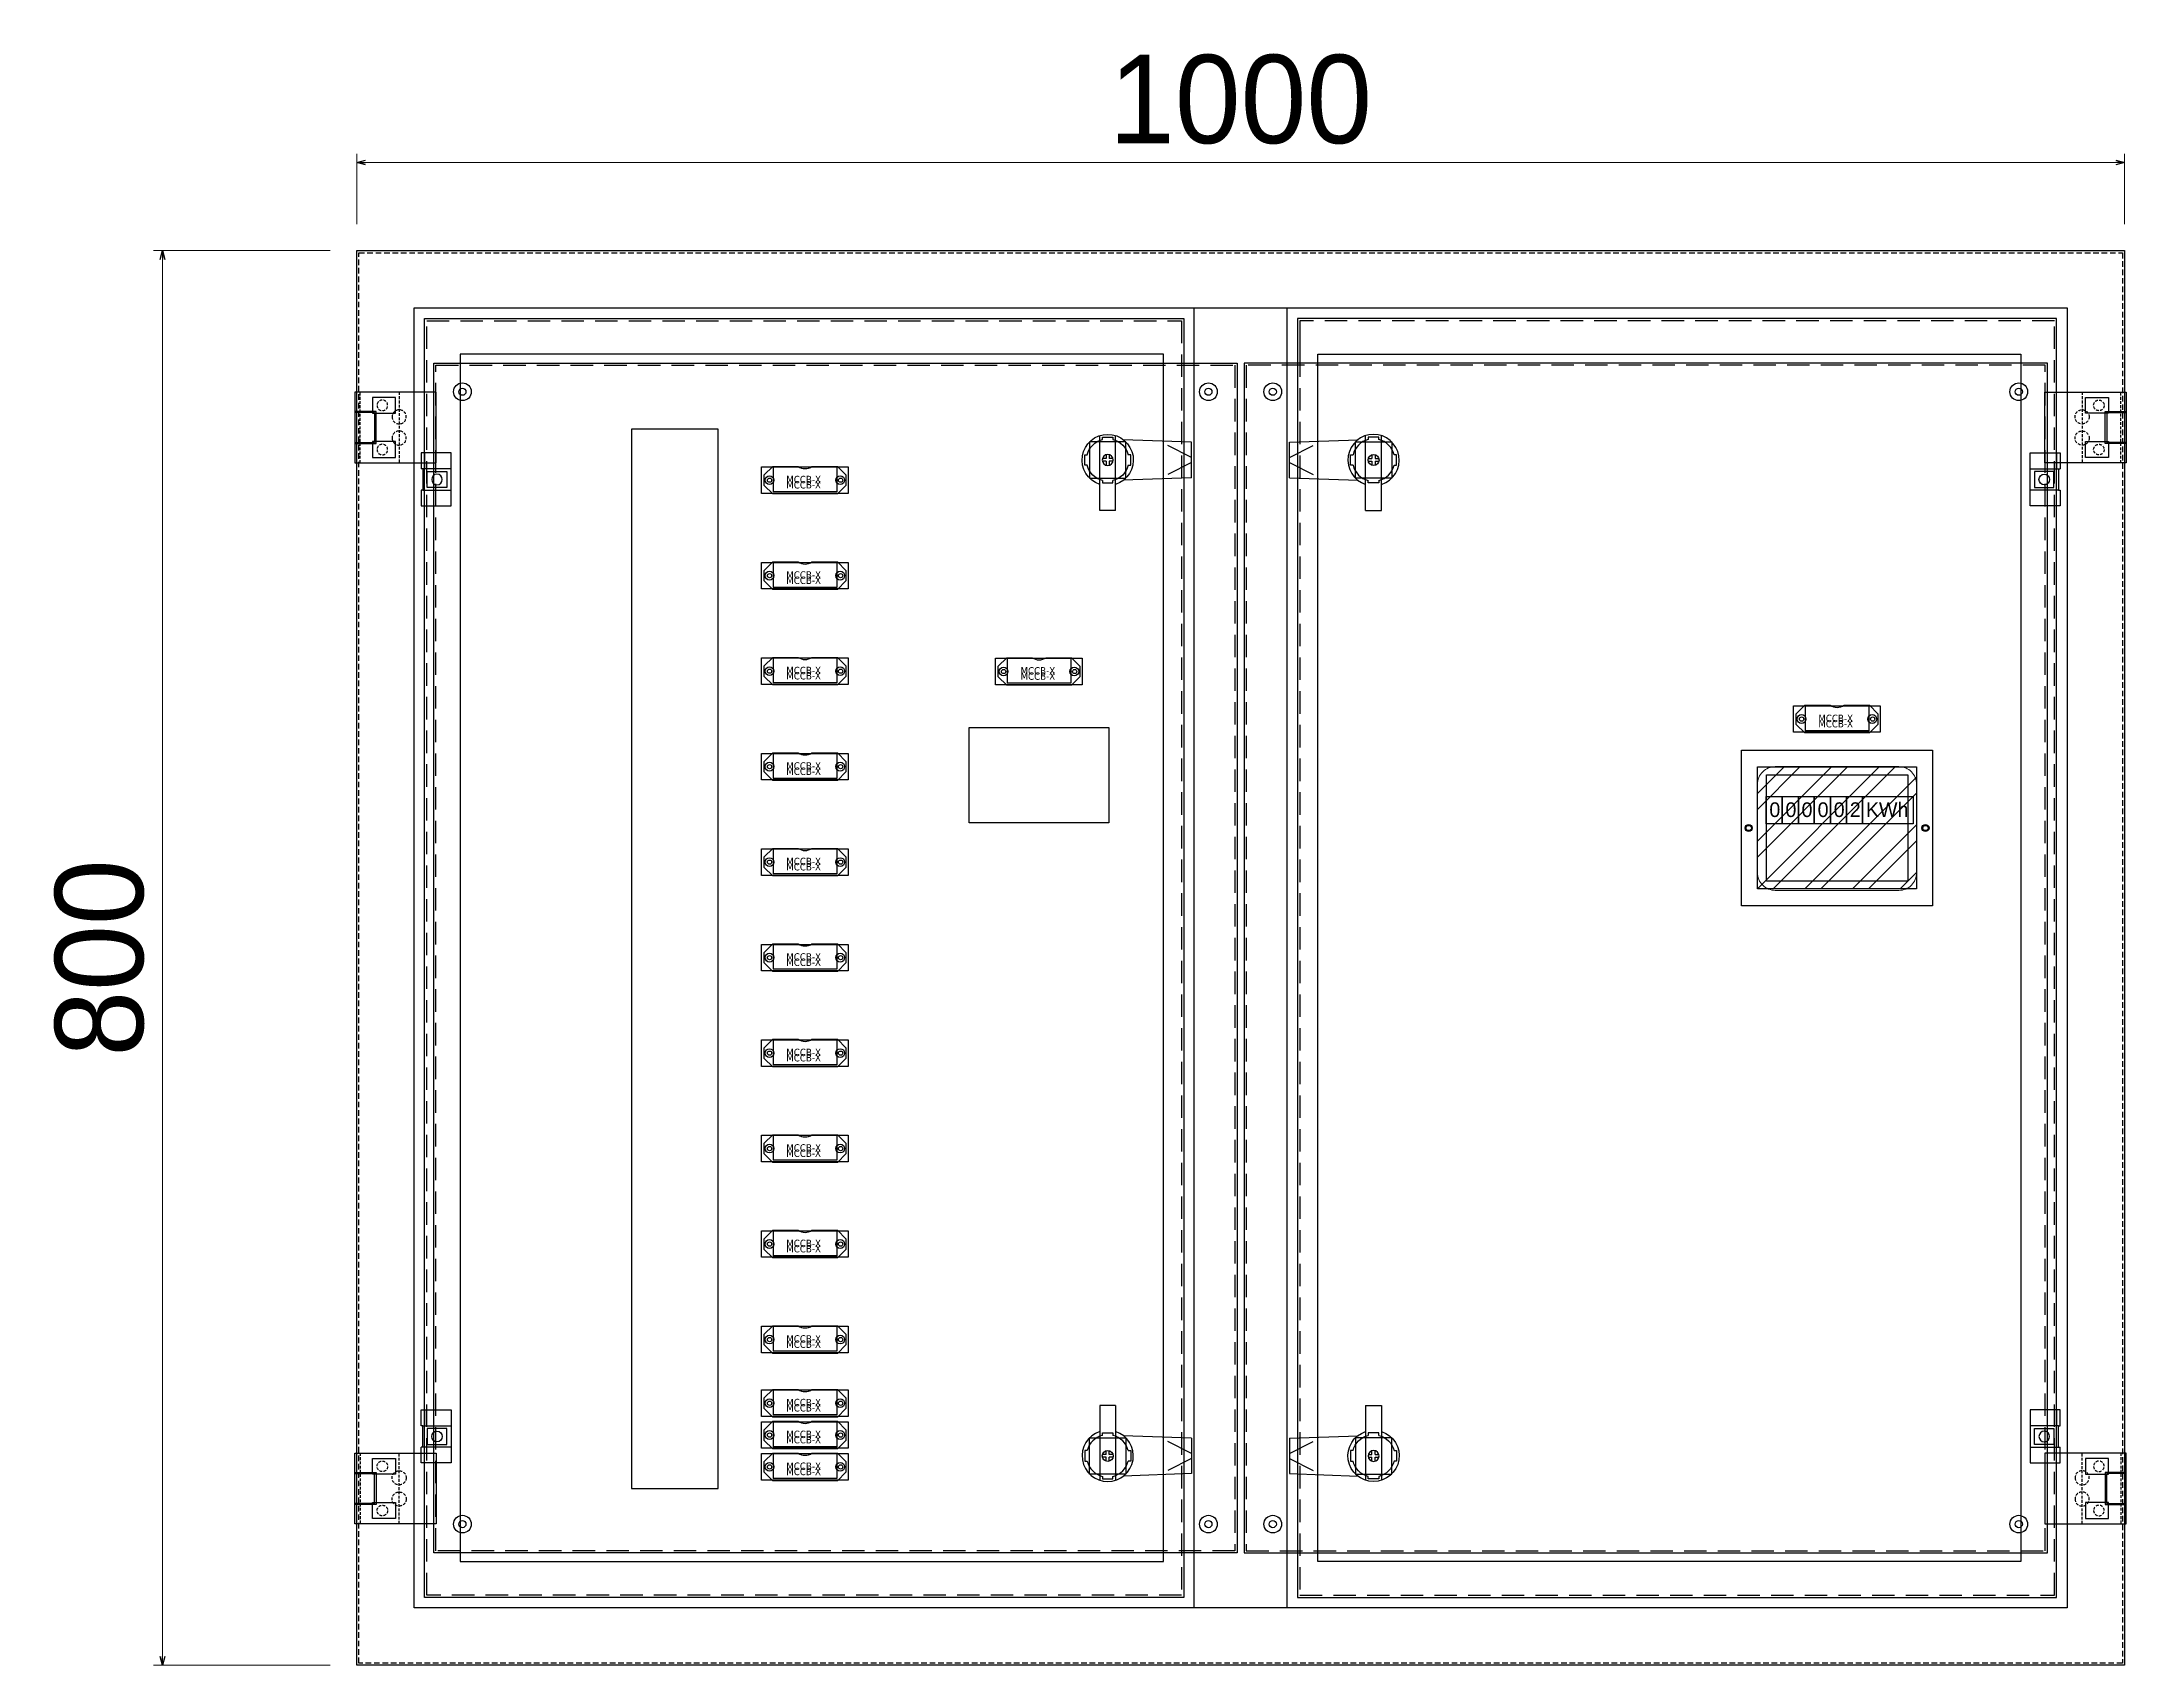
# Model space of a CAD drawing. Header units: millimetres. Extents: x 0 to 4227, y 0 to 2989.
# Drawn here: x 1280 to 2459, y 950 to 1868 of the extents above; entities that cross this region are included whole.
import ezdxf
from ezdxf.enums import TextEntityAlignment as Align

# ---------------------------------------------------------------- set-up
doc = ezdxf.new("R2010")
doc.units = ezdxf.units.MM
doc.linetypes.add('HIDDEN2', pattern=[4.7625, 3.175, -1.5875])
doc.linetypes.add('HIDDENX2', pattern=[19.05, 12.7, -6.35])
for name, color, linetype in [('ASHADE', 7, 'Continuous'), ('DIM', 253, 'Continuous'), ('HEATER', 1, 'Continuous'), ('INSIDE', 6, 'Continuous'), ('KICHTHUOC', 8, 'Continuous'), ('Text', 4, 'Continuous'), ('THIET BI', 2, 'Continuous')]:
    doc.layers.add(name, color=color, linetype=linetype)
doc.layers.add('THAY', color=9, linetype='Continuous', lineweight=13)
doc.styles.add('Tahoma (Input Text)', font='tahoma.ttf')
doc.styles.add('VNT', font='vnt.shx', dxfattribs={"height": 3})
doc.dimstyles.new('CNC', dxfattribs={"dimtxt": 50, "dimasz": 5, "dimexe": 5, "dimexo": 15, "dimgap": 10, "dimtad": 1, "dimdec": 0, "dimtxsty": 'Standard', "dimblk": 'OPEN30', "dimcen": 10, "dimclrd": 5, "dimclre": 5, "dimclrt": 3, "dimazin": 3, "dimtfac": 1, "dimtdec": 0, "dimtmove": 0, "dimatfit": 3, "dimldrblk": 'ARCHTICK', "dimlwd": 9, "dimlwe": 9})

# ---------------------------------------------------------------- blocks, each defined once
blk = doc.blocks.new('*D9')
at = {"color": 0, "linetype": 'ByBlock', "lineweight": -2}
for p, q in [((1346.9, 1745.2), (1348.2, 1750.2)), ((1348.2, 1750.2), (1349.6, 1745.2)), ((1348.2, 1750.2), (1348.2, 1745.2)), ((1348.2, 950.2), (1346.9, 955.2)), ((1349.6, 955.2), (1348.2, 950.2)), ((1348.2, 950.2), (1348.2, 955.2))]:
    blk.add_line(p, q, dxfattribs=at)
at = {"layer": 'Defpoints', "color": 0, "transparency": 16777216}
for p in [(1458.1, 1750.2), (1348.2, 950.2), (1458.1, 950.2)]:
    blk.add_point(p, dxfattribs=at)
at = {"layer": 'DIM', "color": 5, "lineweight": 9, "transparency": 16777216}
for p, q in [((1443.1, 1750.2), (1343.2, 1750.2)), ((1348.2, 1745.2), (1348.2, 955.2)), ((1443.1, 950.2), (1343.2, 950.2))]:
    blk.add_line(p, q, dxfattribs=at)
at = {"layer": 'DIM', "color": 3, "transparency": 16777216, "insert": (1312.7, 1350.2), "char_height": 50, "attachment_point": 5, "rotation": 90}
blk.add_mtext('800', dxfattribs=at)
blk = doc.blocks.new('_ArchTick')
at = {"color": 0, "const_width": 0.15}
blk.add_lwpolyline([(-0.5, -0.5), (0.5, 0.5)], dxfattribs=at)
blk = doc.blocks.new('_Open30')
at = {"color": 0, "linetype": 'ByBlock', "lineweight": -2}
for p, q in [((-1, 0.27), (0, 0)), ((0, 0), (-1, -0.27)), ((0, 0), (-1, 0))]:
    blk.add_line(p, q, dxfattribs=at)
blk = doc.blocks.new('*D10')
at = {"color": 0, "linetype": 'ByBlock', "lineweight": -2}
for p, q in [((1458.1, 1800), (1463.1, 1801.4)), ((1463.1, 1798.7), (1458.1, 1800)), ((1458.1, 1800), (1463.1, 1800)), ((2453.1, 1801.4), (2458.1, 1800)), ((2458.1, 1800), (2453.1, 1798.7)), ((2458.1, 1800), (2453.1, 1800))]:
    blk.add_line(p, q, dxfattribs=at)
at = {"layer": 'Defpoints', "color": 0, "transparency": 16777216}
for p in [(2458.1, 1800), (1458.1, 1750.2), (2458.1, 1750.2)]:
    blk.add_point(p, dxfattribs=at)
at = {"layer": 'DIM', "color": 5, "lineweight": 9, "transparency": 16777216}
for p, q in [((1458.1, 1765.2), (1458.1, 1805)), ((2458.1, 1765.2), (2458.1, 1805)), ((1463.1, 1800), (2453.1, 1800))]:
    blk.add_line(p, q, dxfattribs=at)
at = {"layer": 'DIM', "color": 3, "transparency": 16777216, "insert": (1958.1, 1835.6), "char_height": 50, "attachment_point": 5}
blk.add_mtext('1000', dxfattribs=at)
blk = doc.blocks.new('HL044-1.3-C')
at = {"color": 1, "linetype": 'HIDDEN2', "ltscale": 0.5}
for p, q in [((-25, 40), (-25, 0)), ((-3, 0), (-3, 40))]:
    blk.add_line(p, q, dxfattribs=at)
at = {"color": 1}
for p, q in [((-12, 29), (0, 29)), ((-12, 11), (-12, 29)), ((-11, 28.5), (0, 28.5)), ((-11, 28.5), (-11, 11.5)), ((0, 11), (-12, 11)), ((0, 11.5), (-11, 11.5))]:
    blk.add_line(p, q, dxfattribs=at)
blk.add_lwpolyline([(-46, 40), (0, 40), (0, 0), (-46, 0)], close=True, dxfattribs=at)
at = {"color": 1, "linetype": 'HIDDEN2', "ltscale": 0.5}
for centre, radius in [((-15.5, 32.5), 3), ((-25, 26), 4), ((-25, 14), 4), ((-15.5, 7.5), 3)]:
    blk.add_circle(centre, radius, dxfattribs=at)
blk = doc.blocks.new('hvnhgjghj')
at = {"layer": 'KICHTHUOC', "color": 95}
for p, q in [((-8611.8, 37566.3), (-8603.8, 37574.3)), ((-8611.8, 37556.3), (-8611.8, 37566.3)), ((-8603.8, 37574.3), (-8579.8, 37574.3)), ((-8603.3, 37574.3), (-8603.3, 37550.3)), ((-8566.8, 37574.3), (-8542.8, 37574.3)), ((-8543.3, 37574.3), (-8543.3, 37550.3)), ((-8542.8, 37574.3), (-8534.8, 37566.3)), ((-8534.8, 37566.3), (-8534.8, 37556.3)), ((-8611.8, 37556.3), (-8603.8, 37548.3)), ((-8542.8, 37548.3), (-8603.8, 37548.3)), ((-8543.3, 37550.3), (-8603.3, 37550.3)), ((-8542.8, 37548.3), (-8534.8, 37556.3))]:
    blk.add_line(p, q, dxfattribs=at)
for centre in [(-8606.8, 37561.3), (-8539.8, 37561.3)]:
    blk.add_circle(centre, 2, dxfattribs=at)
blk.add_arc((-8573.3, 37583.9), 11.6, 235.7945, 304.2055, dxfattribs=at)
blk = doc.blocks.new('A$C39866699')
h = blk.add_hatch()
h.set_pattern_fill('ANSI32', color=6, scale=2, style=0)
h.set_pattern_definition([(45, (-81823.462, -46826.472), (-13.470384, 13.470384), []), (45, (-81814.482, -46826.472), (-13.470384, 13.470384), [])])
h.paths.add_polyline_path([(99, 9.5), (99, 78.5), (9, 78.5), (9, 9.5)])
at = {"color": 6}
for points in [[(0, 88), (108, 88), (108, 0), (0, 0)], [(9, 78.5), (99, 78.5), (99, 9.5), (9, 9.5)]]:
    blk.add_lwpolyline(points, close=True, dxfattribs=at)
for centre in [(4, 44), (104, 44)]:
    blk.add_circle(centre, 1.5, dxfattribs=at)
blk = doc.blocks.new('A$C3E80314B')
at = {"color": 7}
blk.add_lwpolyline([(0, 15), (49, 15), (49, 0), (0, 0)], close=True, dxfattribs=at)
at = {"color": 2}
for centre in [(4.5, 7.5), (44.5, 7.5)]:
    blk.add_circle(centre, 2.5, dxfattribs=at)
blk = doc.blocks.new('HL003-2-2')
at = {"color": 1}
for p, q in [((15, 21), (15, 12)), ((16, 12), (17, 12)), ((15, -9), (15, 0)), ((16, 0), (17, 0))]:
    blk.add_line(p, q, dxfattribs=at)
blk.add_lwpolyline([(17, 0), (17, -9), (0, -9), (0, 21), (17, 21), (17, 12)], dxfattribs=at)
blk.add_lwpolyline([(0, 12), (16, 12), (16, 0), (0, 0)], close=True, dxfattribs=at)
blk.add_circle((8, 6), 3, dxfattribs=at)
blk = doc.blocks.new('SDGFGHGHG')
at = {"layer": 'HEATER'}
for p, q in [((860892.9, 570780.5), (860931.6, 570782)), ((860892.9, 570760.5), (860892.9, 570780.5)), ((860892.9, 570771.9), (860906.3, 570778.7)), ((860935.9, 570742), (860935.9, 570784.3)), ((860944.9, 570742), (860944.9, 570784.3)), ((860892.9, 570769.1), (860906.3, 570762.4)), ((860937.5, 570771.3), (860939.5, 570771.3)), ((860937.5, 570769.8), (860939.5, 570769.8)), ((860939.5, 570773.5), (860939.5, 570771.3)), ((860939.5, 570769.8), (860939.5, 570767.6)), ((860941.3, 570773.5), (860941.3, 570771.3)), ((860941.3, 570771.3), (860943.4, 570771.3)), ((860941.3, 570769.8), (860941.3, 570767.6)), ((860941.3, 570769.8), (860943.4, 570769.8)), ((860892.9, 570760.5), (860931.6, 570759.1)), ((860935.9, 570742), (860944.9, 570742))]:
    blk.add_line(p, q, dxfattribs=at)
blk.add_circle((860940.4, 570770.5), 3.08, dxfattribs=at)
blk.add_arc((860940.4, 570770.5), 14.5, 288.08, 251.92, dxfattribs=at)
blk = doc.blocks.new('SĐFHGGH')
at = {"layer": 'HEATER'}
for points in [[(860943.4, 570717), (860943.4, 570718.4), (860937.4, 570718.4), (860937.4, 570717)], [(860928.8, 570702.4), (860927.4, 570702.4), (860927.4, 570708.4), (860928.8, 570708.4)], [(860952.1, 570702.4), (860953.4, 570702.4), (860953.4, 570708.4), (860952.1, 570708.4)], [(860943.4, 570693.8), (860943.4, 570692.4), (860937.4, 570692.4), (860937.4, 570693.8)]]:
    blk.add_lwpolyline(points, dxfattribs=at)
for start, end in [(104.4775, 165.5225), (14.4775, 75.5225), (194.4775, 255.5225), (284.4775, 345.5225)]:
    blk.add_arc((860940.4, 570705.4), 12, start, end, dxfattribs=at)
blk = doc.blocks.new('MS722')
for name, p in [('SDGFGHGHG', (-860940.4, -570770.5)), ('SĐFHGGH', (-860940.4, -570705.4))]:
    blk.add_blockref(name, p)

msp = doc.modelspace()

# ---------------------------------------------------------------- linework, layer by layer
at = {"ltscale": 3}
msp.add_line((1991.5, 1710.6), (1991.5, 1690.1), dxfattribs=at)
at = {"color": 7}
for points in [[(1458.1, 1750.2), (2458.1, 1750.2), (2458.1, 950.2), (1458.1, 950.2)], [(1490.5, 1717.8), (2425.7, 1717.8), (2425.7, 982.6), (1490.5, 982.6)]]:
    msp.add_lwpolyline(points, close=True, dxfattribs=at)
at = {"color": 7, "linetype": 'HIDDEN2'}
msp.add_lwpolyline([(1459.3, 1749), (2456.9, 1749), (2456.9, 951.4), (1459.3, 951.4)], close=True, dxfattribs=at)
at = {"color": 6}
for points in [[(1496.5, 1711.8), (1925.9, 1711.8), (1925.9, 988.6), (1496.5, 988.6)], [(2419.7, 1711.8), (1990.3, 1711.8), (1990.3, 988.6), (2419.7, 988.6)]]:
    msp.add_lwpolyline(points, close=True, dxfattribs=at)
at = {"color": 6, "linetype": 'HIDDENX2'}
for points in [[(1497.7, 1710.6), (1924.7, 1710.6), (1924.7, 989.8), (1497.7, 989.8)], [(2418.5, 1710.6), (1991.5, 1710.6), (1991.5, 989.8), (2418.5, 989.8)]]:
    msp.add_lwpolyline(points, close=True, dxfattribs=at)
at = {"ltscale": 3}
msp.add_lwpolyline([(1931.9, 1717.8), (1984.3, 1717.8), (1984.3, 982.6), (1931.9, 982.6)], close=True, dxfattribs=at)
at = {"color": 1}
for points in [[(1501.7, 1686.6), (1956.1, 1686.6), (1956.1, 1013.8), (1501.7, 1013.8)], [(2414.5, 1686.6), (1960.1, 1686.6), (1960.1, 1013.8), (2414.5, 1013.8)]]:
    msp.add_lwpolyline(points, close=True, dxfattribs=at)
at = {"color": 3, "ltscale": 3}
for points in [[(1914.4, 1691.6), (1516.7, 1691.6), (1516.7, 1008.8), (1914.4, 1008.8)], [(2001.8, 1691.6), (2399.5, 1691.6), (2399.5, 1008.8), (2001.8, 1008.8)]]:
    msp.add_lwpolyline(points, close=True, dxfattribs=at)
at = {"color": 1, "linetype": 'HIDDENX2'}
for points in [[(1502.9, 1685.4), (1954.9, 1685.4), (1954.9, 1015), (1502.9, 1015)], [(2413.3, 1685.4), (1961.3, 1685.4), (1961.3, 1015), (2413.3, 1015)]]:
    msp.add_lwpolyline(points, close=True, dxfattribs=at)
at = {"color": 2}
for points in [[(1480.1, 1667.2), (1467.1, 1667.2), (1467.1, 1658.2), (1480.1, 1658.2)], [(2436.1, 1667.2), (2449.1, 1667.2), (2449.1, 1658.2), (2436.1, 1658.2)], [(1480.1, 1642.2), (1467.1, 1642.2), (1467.1, 1633.2), (1480.1, 1633.2)], [(2436.1, 1642.2), (2449.1, 1642.2), (2449.1, 1633.2), (2436.1, 1633.2)], [(2255.5, 1453.7), (2335.5, 1453.7), (2335.5, 1393.7), (2255.5, 1393.7)], [(1480.1, 1058.2), (1467.1, 1058.2), (1467.1, 1067.2), (1480.1, 1067.2)], [(2436.1, 1058.2), (2449.1, 1058.2), (2449.1, 1067.2), (2436.1, 1067.2)], [(1480.1, 1033.2), (1467.1, 1033.2), (1467.1, 1042.2), (1480.1, 1042.2)], [(2436.1, 1033.2), (2449.1, 1033.2), (2449.1, 1042.2), (2436.1, 1042.2)]]:
    msp.add_lwpolyline(points, close=True, dxfattribs=at)
at = {"color": 2, "linetype": 'Continuous', "ltscale": 0.5}
msp.add_lwpolyline([(1662.6, 1649.2), (1613.6, 1649.2), (1613.6, 1050.2), (1662.6, 1050.2)], close=True, dxfattribs=at)
at = {"color": 2, "ltscale": 3}
for points in [[(1893.2, 1642), (1872.7, 1642), (1872.7, 1621.5), (1893.2, 1621.5)], [(2023.1, 1642), (2043.6, 1642), (2043.6, 1621.5), (2023.1, 1621.5)], [(1893.2, 1058.3), (1872.7, 1058.3), (1872.7, 1078.8), (1893.2, 1078.8)], [(2023.1, 1058.3), (2043.6, 1058.3), (2043.6, 1078.8), (2023.1, 1078.8)]]:
    msp.add_lwpolyline(points, close=True, dxfattribs=at)
for points in [[(1498, 1625.3), (1509, 1625.3), (1509, 1616.3), (1498, 1616.3)], [(2418.2, 1625.3), (2407.2, 1625.3), (2407.2, 1616.3), (2418.2, 1616.3)], [(1498, 1075.1), (1509, 1075.1), (1509, 1084.1), (1498, 1084.1)], [(2418.2, 1075.1), (2407.2, 1075.1), (2407.2, 1084.1), (2418.2, 1084.1)]]:
    msp.add_lwpolyline(points, close=True)
for centre, radius in [((1517.9, 1670.4), 5), ((1939.9, 1670.4), 5), ((1976.3, 1670.4), 5), ((2398.3, 1670.4), 5), ((1517.9, 1670.4), 2), ((1939.9, 1670.4), 2), ((1976.3, 1670.4), 2), ((2398.3, 1670.4), 2), ((1517.9, 1030), 5), ((1517.9, 1030), 2), ((1939.9, 1030), 5), ((1939.9, 1030), 2), ((1976.3, 1030), 5), ((1976.3, 1030), 2), ((2398.3, 1030), 5), ((2398.3, 1030), 2)]:
    msp.add_circle(centre, radius, dxfattribs=at)
at = {"color": 2}
for centre in [(2245.5, 1423.7), (2345.5, 1423.7)]:
    msp.add_circle(centre, 2, dxfattribs=at)
at = {"layer": 'ASHADE'}
for points in [[(2255.4, 1441.5), (2264.5, 1441.5), (2264.5, 1426.1), (2255.4, 1426.1)], [(2264.5, 1441.5), (2273.6, 1441.5), (2273.6, 1426.1), (2264.5, 1426.1)], [(2273.6, 1441.5), (2282.6, 1441.5), (2282.6, 1426.1), (2273.6, 1426.1)], [(2282.6, 1441.5), (2291.7, 1441.5), (2291.7, 1426.1), (2282.6, 1426.1)], [(2291.7, 1441.5), (2300.8, 1441.5), (2300.8, 1426.1), (2291.7, 1426.1)], [(2300.8, 1441.5), (2309.9, 1441.5), (2309.9, 1426.1), (2300.8, 1426.1)], [(2309.9, 1441.5), (2338.5, 1441.5), (2338.5, 1426.1), (2309.9, 1426.1)]]:
    msp.add_lwpolyline(points, close=True, dxfattribs=at)
at = {"layer": 'THAY'}
msp.add_lwpolyline([(2260.5, 1388.4), (2330.5, 1388.4, 0.414214), (2340.5, 1398.4), (2340.5, 1448.4, 0.414214), (2330.5, 1458.4), (2260.5, 1458.4, 0.414214), (2250.5, 1448.4), (2250.5, 1398.4, 0.414214)], format="xyb", close=True, dxfattribs=at)
at = {"layer": 'THIET BI', "linetype": 'Continuous', "ltscale": 0.5}
msp.add_lwpolyline([(1804.6, 1426.6), (1804.6, 1480.6), (1883.6, 1480.6), (1883.6, 1426.6)], close=True, dxfattribs=at)

# ---------------------------------------------------------------- block references
at = {"color": 7, "xscale": -1}
for name, p in [('HL044-1.3-C', (1457.1, 1630.2)), ('MS722', (1882.9, 1631.8))]:
    msp.add_blockref(name, p, dxfattribs=at)
at = {"color": 7}
for name, p in [('HL044-1.3-C', (2459.1, 1630.2)), ('MS722', (2033.3, 1631.8)), ('A$C3E80314B', (1687.1, 1612.9)), ('A$C3E80314B', (1687.1, 1558.9)), ('A$C3E80314B', (1687.1, 1504.9)), ('A$C3E80314B', (1819.5, 1504.7)), ('A$C3E80314B', (2270.9, 1477.8)), ('A$C3E80314B', (1687.1, 1450.9)), ('A$C39866699', (2241.5, 1379.7)), ('A$C3E80314B', (1687.1, 1396.9)), ('A$C3E80314B', (1687.1, 1342.9)), ('A$C3E80314B', (1687.1, 1288.9)), ('A$C3E80314B', (1687.1, 1234.9)), ('A$C3E80314B', (1687.1, 1180.9)), ('A$C3E80314B', (1687.1, 1126.9)), ('A$C3E80314B', (1687.1, 1090.9)), ('A$C3E80314B', (1687.1, 1072.9)), ('A$C3E80314B', (1687.1, 1054.9))]:
    msp.add_blockref(name, p, dxfattribs=at)
at = {"xscale": -1}
msp.add_blockref('HL003-2-2', (1511.5, 1614.8), dxfattribs=at)
msp.add_blockref('HL003-2-2', (2404.7, 1614.8))
at = {"color": 7, "rotation": 180}
for name, p in [('MS722', (1882.9, 1068.6)), ('HL044-1.3-C', (1457.1, 1070.2))]:
    msp.add_blockref(name, p, dxfattribs=at)
at = {"color": 7, "xscale": -1, "rotation": 180}
for name, p in [('MS722', (2033.3, 1068.6)), ('HL044-1.3-C', (2459.1, 1070.2))]:
    msp.add_blockref(name, p, dxfattribs=at)
at = {"rotation": 180}
msp.add_blockref('HL003-2-2', (1511.5, 1085.6), dxfattribs=at)
at = {"xscale": -1, "rotation": 180}
msp.add_blockref('HL003-2-2', (2404.7, 1085.6), dxfattribs=at)
at = {"layer": 'KICHTHUOC', "xscale": 0.599999999976717, "yscale": 0.599999999976717, "zscale": 0.599999999976717}
for p in [(6855.7, -20916.4), (6855.7, -20916.4), (6855.7, -20916.4), (6855.7, -20916.4), (6855.7, -20970.4), (6855.7, -20970.4), (6855.7, -21024.4), (6855.7, -21024.4), (6988.1, -21024.6), (6988.1, -21024.6), (7439.5, -21051.5), (7439.5, -21051.5), (6855.7, -21078.4), (6855.7, -21078.4), (6855.7, -21132.4), (6855.7, -21132.4), (6855.7, -21186.4), (6855.7, -21186.4), (6855.7, -21240.4), (6855.7, -21240.4), (6855.7, -21294.4), (6855.7, -21294.4), (6855.7, -21348.4), (6855.7, -21348.4), (6855.7, -21402.4), (6855.7, -21402.4), (6855.7, -21438.4), (6855.7, -21438.4), (6855.7, -21456.4), (6855.7, -21456.4), (6855.7, -21474.4), (6855.7, -21474.4)]:
    msp.add_blockref('hvnhgjghj', p, dxfattribs=at)

# ---------------------------------------------------------------- texts
at = {"layer": 'INSIDE', "ltscale": 0.1, "style": 'VNT'}
for s, p in [('0', (2257.2, 1429.9)), ('0', (2266.3, 1429.9)), ('0', (2275.4, 1429.9)), ('0', (2284.5, 1429.9)), ('0', (2293.6, 1429.9)), ('2', (2302.7, 1429.9)), ('KWh', (2311.8, 1429.9))]:
    msp.add_text(s, height=8.3, dxfattribs=at).set_placement(p)
at = {"layer": 'Text', "linetype": 'Continuous', "style": 'Tahoma (Input Text)'}
for p in [(1710.9, 1618.7), (1710.9, 1618.7), (1710.9, 1615.7), (1710.9, 1615.7), (1710.9, 1564.7), (1710.9, 1561.7), (1710.9, 1510.7), (1710.9, 1507.7), (1843.4, 1510.5), (1843.4, 1507.5), (2294.7, 1483.6), (2294.7, 1480.6), (1710.9, 1456.7), (1710.9, 1453.7), (1710.9, 1402.7), (1710.9, 1399.7), (1710.9, 1348.7), (1710.9, 1345.7), (1710.9, 1294.7), (1710.9, 1291.7), (1710.9, 1240.7), (1710.9, 1237.7), (1710.9, 1186.7), (1710.9, 1183.7), (1710.9, 1132.7), (1710.9, 1129.7), (1710.9, 1096.7), (1710.9, 1093.7), (1710.9, 1078.7), (1710.9, 1075.7), (1710.9, 1060.7), (1710.9, 1057.7)]:
    msp.add_text('MCCB-X', height=4.16, dxfattribs=at).set_placement(p, align=Align.CENTER)

# ---------------------------------------------------------------- dimensions: what is measured, and where the dimension line sits
at = {"layer": 'DIM'}
dim = msp.add_linear_dim(base=(2458.1, 1800), p1=(1458.1, 1750.2), p2=(2458.1, 1750.2), dimstyle='CNC', dxfattribs=at)
dim.commit()
dim.dimension.update_dxf_attribs({"geometry": '*D10', "text_midpoint": (1958.1, 1835.6)})
at = {"layer": 'DIM', "color": 7}
dim = msp.add_linear_dim(base=(1348.2, 950.2), p1=(1458.1, 1750.2), p2=(1458.1, 950.2), angle=90, dimstyle='CNC', dxfattribs=at)
dim.commit()
dim.dimension.update_dxf_attribs({"geometry": '*D9', "text_midpoint": (1312.7, 1350.2)})

doc.saveas('drawing.dxf')
